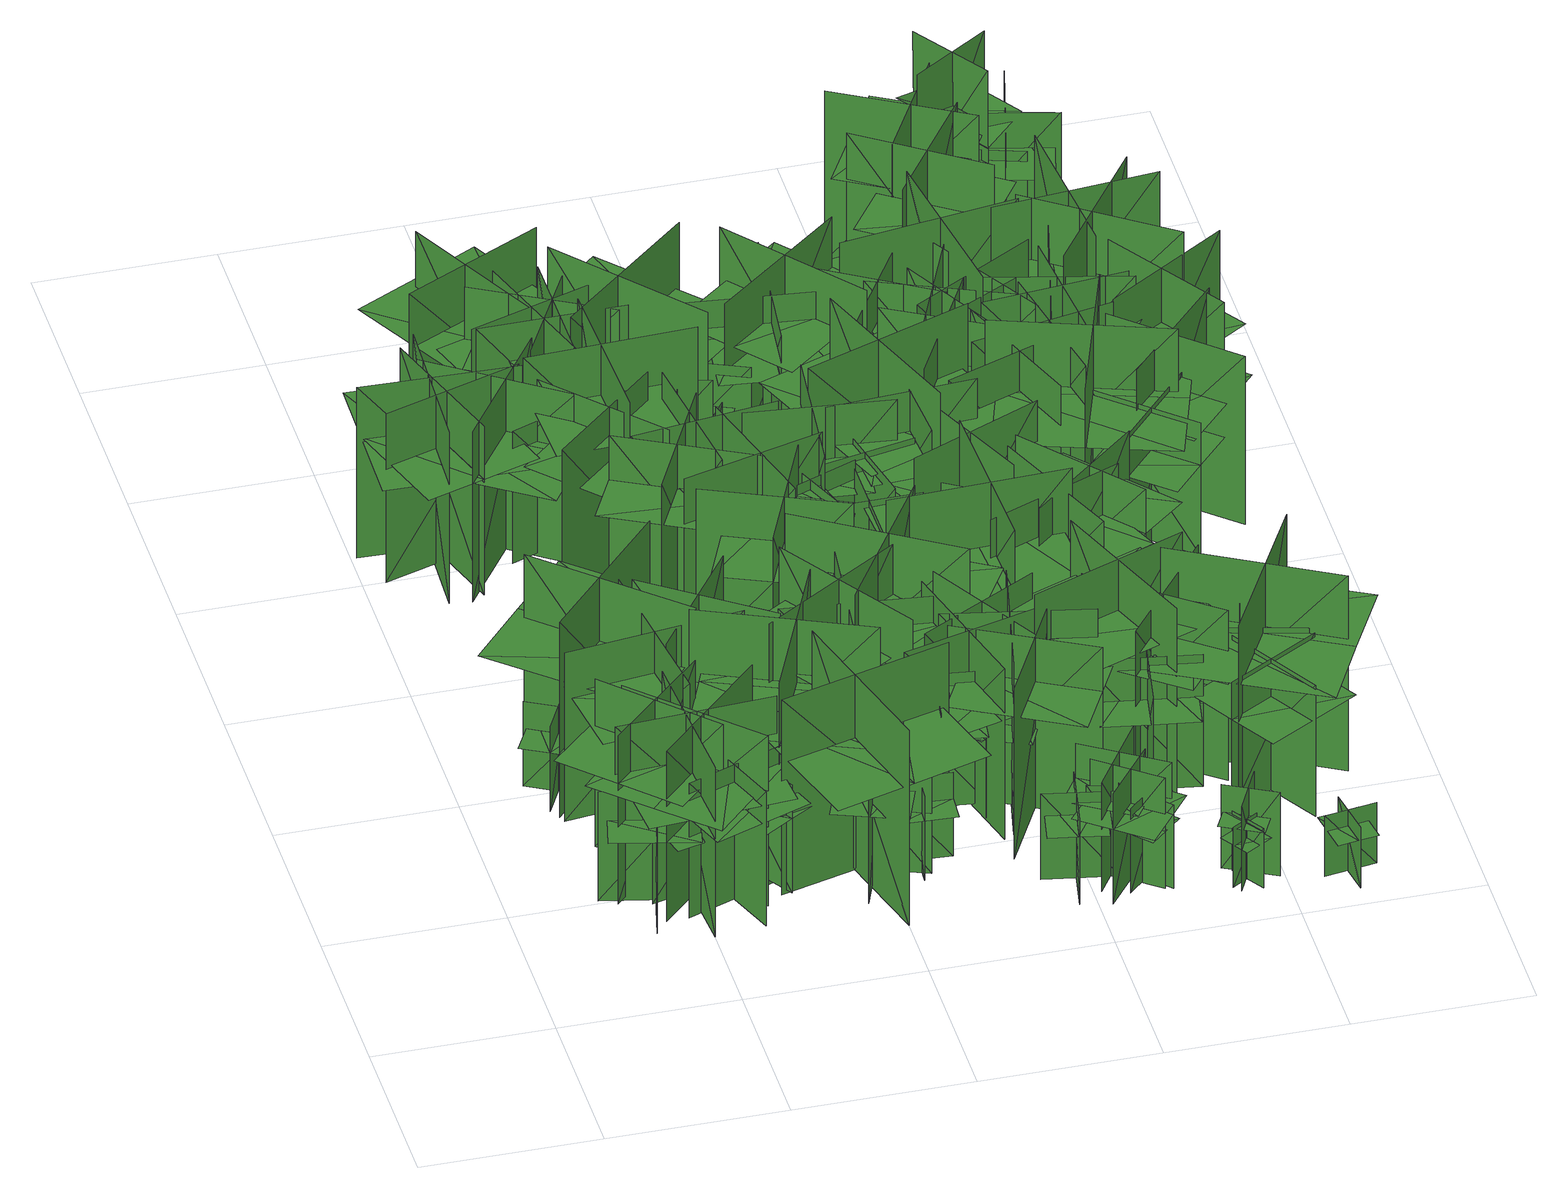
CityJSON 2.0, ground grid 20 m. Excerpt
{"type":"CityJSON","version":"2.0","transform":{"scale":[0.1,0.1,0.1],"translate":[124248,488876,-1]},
"CityObjects":{
"tree1":{"type":"SolitaryVegetationObject","geometry":[{"type":"MultiSurface","lod":"1","boundaries":[[[0,1,2]],[[0,2,3]],[[4,5,6]],[[4,6,7]],[[8,9,10]],[[8,10,11]],[[8,12,13]],[[8,13,9]]]}]},
"tree2":{"type":"SolitaryVegetationObject","geometry":[{"type":"MultiSurface","lod":"1","boundaries":[[[14,15,16]],[[14,16,17]],[[18,19,20]],[[18,20,21]],[[22,23,24]],[[22,24,25]],[[22,25,26]],[[22,26,27]]]}]},
"tree3":{"type":"SolitaryVegetationObject","geometry":[{"type":"MultiSurface","lod":"1","boundaries":[[[28,29,30]],[[28,30,31]],[[32,33,34]],[[32,34,35]],[[36,37,38]],[[36,38,39]],[[36,39,40]],[[36,40,41]]]}]},
"tree4":{"type":"SolitaryVegetationObject","geometry":[{"type":"MultiSurface","lod":"1","boundaries":[[[42,43,44]],[[42,44,45]],[[46,47,48]],[[46,48,49]],[[50,51,52]],[[50,52,53]],[[50,53,54]],[[50,54,55]]]}]},
"tree5":{"type":"SolitaryVegetationObject","geometry":[{"type":"MultiSurface","lod":"1","boundaries":[[[56,57,58]],[[56,58,59]],[[60,61,62]],[[60,62,63]],[[64,65,66]],[[64,66,67]],[[64,67,68]],[[64,68,69]]]}]},
"tree6":{"type":"SolitaryVegetationObject","geometry":[{"type":"MultiSurface","lod":"1","boundaries":[[[70,71,72]],[[70,72,73]],[[74,75,76]],[[74,76,77]],[[78,79,80]],[[78,80,81]],[[78,81,82]],[[78,82,83]]]}]},
"tree7":{"type":"SolitaryVegetationObject","geometry":[{"type":"MultiSurface","lod":"1","boundaries":[[[84,85,86]],[[84,86,87]],[[88,89,90]],[[88,90,91]],[[92,93,94]],[[92,94,95]],[[92,95,96]],[[92,96,97]]]}]},
"tree8":{"type":"SolitaryVegetationObject","geometry":[{"type":"MultiSurface","lod":"1","boundaries":[[[98,99,100]],[[98,100,101]],[[102,103,104]],[[102,104,105]],[[106,107,108]],[[106,108,109]],[[106,110,111]],[[106,111,107]]]}]},
"tree9":{"type":"SolitaryVegetationObject","geometry":[{"type":"MultiSurface","lod":"1","boundaries":[[[112,113,114]],[[112,114,115]],[[116,117,118]],[[116,118,119]],[[120,121,122]],[[120,122,123]],[[120,123,124]],[[120,124,125]]]}]},
"tree10":{"type":"SolitaryVegetationObject","geometry":[{"type":"MultiSurface","lod":"1","boundaries":[[[126,127,128]],[[126,128,129]],[[130,131,132]],[[130,132,133]],[[134,135,136]],[[134,136,137]],[[134,137,138]],[[134,138,139]]]}]},
"tree11":{"type":"SolitaryVegetationObject","geometry":[{"type":"MultiSurface","lod":"1","boundaries":[[[140,141,142]],[[140,142,143]],[[144,145,146]],[[144,146,147]],[[148,149,150]],[[148,150,151]],[[148,151,152]],[[148,152,153]]]}]},
"tree12":{"type":"SolitaryVegetationObject","geometry":[{"type":"MultiSurface","lod":"1","boundaries":[[[154,155,156]],[[154,156,157]],[[158,159,160]],[[158,160,161]],[[162,163,164]],[[162,164,165]],[[162,165,166]],[[162,166,167]]]}]},
"tree13":{"type":"SolitaryVegetationObject","geometry":[{"type":"MultiSurface","lod":"1","boundaries":[[[168,169,170]],[[168,170,171]],[[172,173,174]],[[172,174,175]],[[176,177,178]],[[176,178,179]],[[176,179,180]],[[176,180,181]]]}]},
"tree14":{"type":"SolitaryVegetationObject","geometry":[{"type":"MultiSurface","lod":"1","boundaries":[[[182,183,184]],[[182,184,185]],[[186,187,188]],[[186,188,189]],[[190,191,192]],[[190,192,193]],[[190,194,195]],[[190,195,191]]]}]},
"tree15":{"type":"SolitaryVegetationObject","geometry":[{"type":"MultiSurface","lod":"1","boundaries":[[[196,197,198]],[[196,198,199]],[[200,201,202]],[[200,202,203]],[[204,205,206]],[[204,206,207]],[[204,207,208]],[[204,208,209]]]}]},
"tree16":{"type":"SolitaryVegetationObject","geometry":[{"type":"MultiSurface","lod":"1","boundaries":[[[210,211,212]],[[210,212,213]],[[214,215,216]],[[214,216,217]],[[218,219,220]],[[218,220,221]],[[218,221,222]],[[218,222,223]]]}]},
"tree17":{"type":"SolitaryVegetationObject","geometry":[{"type":"MultiSurface","lod":"1","boundaries":[[[224,225,226]],[[224,226,227]],[[228,229,230]],[[228,230,231]],[[232,233,234]],[[232,234,235]],[[232,236,237]],[[232,237,233]]]}]},
"tree18":{"type":"SolitaryVegetationObject","geometry":[{"type":"MultiSurface","lod":"1","boundaries":[[[238,239,240]],[[238,240,241]],[[242,243,244]],[[242,244,245]],[[246,247,248]],[[246,248,249]],[[246,249,250]],[[246,250,251]]]}]},
"tree19":{"type":"SolitaryVegetationObject","geometry":[{"type":"MultiSurface","lod":"1","boundaries":[[[252,253,254]],[[252,254,255]],[[256,257,258]],[[256,258,259]],[[260,261,262]],[[260,262,263]],[[260,264,265]],[[260,265,261]]]}]},
"tree20":{"type":"SolitaryVegetationObject","geometry":[{"type":"MultiSurface","lod":"1","boundaries":[[[266,267,268]],[[266,268,269]],[[270,271,272]],[[270,272,273]],[[274,275,276]],[[274,276,277]],[[274,277,278]],[[274,278,279]]]}]},
"tree21":{"type":"SolitaryVegetationObject","geometry":[{"type":"MultiSurface","lod":"1","boundaries":[[[280,281,282]],[[280,282,283]],[[284,285,286]],[[284,286,287]],[[288,289,290]],[[288,290,291]],[[288,291,292]],[[288,292,293]]]}]},
"tree22":{"type":"SolitaryVegetationObject","geometry":[{"type":"MultiSurface","lod":"1","boundaries":[[[294,295,296]],[[294,296,297]],[[298,299,300]],[[298,300,301]],[[302,303,304]],[[302,304,305]],[[302,305,306]],[[302,306,307]]]}]},
"tree23":{"type":"SolitaryVegetationObject","geometry":[{"type":"MultiSurface","lod":"1","boundaries":[[[308,309,310]],[[308,310,311]],[[312,313,314]],[[312,314,315]],[[316,317,318]],[[316,318,319]],[[316,319,320]],[[316,320,321]]]}]},
"tree24":{"type":"SolitaryVegetationObject","geometry":[{"type":"MultiSurface","lod":"1","boundaries":[[[322,323,324]],[[322,324,325]],[[326,327,328]],[[326,328,329]],[[330,331,332]],[[330,332,333]],[[330,333,334]],[[330,334,335]]]}]},
"tree25":{"type":"SolitaryVegetationObject","geometry":[{"type":"MultiSurface","lod":"1","boundaries":[[[336,337,338]],[[336,338,339]],[[340,341,342]],[[340,342,343]],[[344,345,346]],[[344,346,347]],[[344,347,348]],[[344,348,349]]]}]},
"tree26":{"type":"SolitaryVegetationObject","geometry":[{"type":"MultiSurface","lod":"1","boundaries":[[[350,351,352]],[[350,352,353]],[[354,355,356]],[[354,356,357]],[[358,359,360]],[[358,360,361]],[[358,362,363]],[[358,363,359]]]}]},
"tree27":{"type":"SolitaryVegetationObject","geometry":[{"type":"MultiSurface","lod":"1","boundaries":[[[364,365,366]],[[364,366,367]],[[368,369,370]],[[368,370,371]],[[372,373,374]],[[372,374,375]],[[372,376,377]],[[372,377,373]]]}]},
"tree28":{"type":"SolitaryVegetationObject","geometry":[{"type":"MultiSurface","lod":"1","boundaries":[[[378,379,380]],[[378,380,381]],[[382,383,384]],[[382,384,385]],[[386,387,388]],[[386,388,389]],[[386,389,390]],[[386,390,391]]]}]},
"tree29":{"type":"SolitaryVegetationObject","geometry":[{"type":"MultiSurface","lod":"1","boundaries":[[[392,393,394]],[[392,394,395]],[[396,397,398]],[[396,398,399]],[[400,401,402]],[[400,402,403]],[[400,404,405]],[[400,405,401]]]}]},
"tree30":{"type":"SolitaryVegetationObject","geometry":[{"type":"MultiSurface","lod":"1","boundaries":[[[406,407,408]],[[406,408,409]],[[410,411,412]],[[410,412,413]],[[414,415,416]],[[414,416,417]],[[414,418,419]],[[414,419,415]]]}]},
"tree31":{"type":"SolitaryVegetationObject","geometry":[{"type":"MultiSurface","lod":"1","boundaries":[[[420,421,422]],[[420,422,423]],[[424,425,426]],[[424,426,427]],[[428,429,430]],[[428,430,431]],[[428,432,433]],[[428,433,429]]]}]},
"tree32":{"type":"SolitaryVegetationObject","geometry":[{"type":"MultiSurface","lod":"1","boundaries":[[[434,435,436]],[[434,436,437]],[[438,439,440]],[[438,440,441]],[[442,443,444]],[[442,444,445]],[[442,445,446]],[[442,446,447]]]}]},
"tree33":{"type":"SolitaryVegetationObject","geometry":[{"type":"MultiSurface","lod":"1","boundaries":[[[448,449,450]],[[448,450,451]],[[452,453,454]],[[452,454,455]],[[456,457,458]],[[456,458,459]],[[456,460,461]],[[456,461,457]]]}]},
"tree34":{"type":"SolitaryVegetationObject","geometry":[{"type":"MultiSurface","lod":"1","boundaries":[[[462,463,464]],[[462,464,465]],[[466,467,468]],[[466,468,469]],[[470,471,472]],[[470,472,473]],[[470,474,475]],[[470,475,471]]]}]},
"tree35":{"type":"SolitaryVegetationObject","geometry":[{"type":"MultiSurface","lod":"1","boundaries":[[[476,477,478]],[[476,478,479]],[[480,481,482]],[[480,482,483]],[[484,485,486]],[[484,486,487]],[[484,487,488]],[[484,488,489]]]}]},
"tree36":{"type":"SolitaryVegetationObject","geometry":[{"type":"MultiSurface","lod":"1","boundaries":[[[490,491,492]],[[490,492,493]],[[494,495,496]],[[494,496,497]],[[498,499,500]],[[498,500,501]],[[498,501,502]],[[498,502,503]]]}]},
"tree37":{"type":"SolitaryVegetationObject","geometry":[{"type":"MultiSurface","lod":"1","boundaries":[[[504,505,506]],[[504,506,507]],[[508,509,510]],[[508,510,511]],[[512,513,514]],[[512,514,515]],[[512,516,517]],[[512,517,513]]]}]},
"tree38":{"type":"SolitaryVegetationObject","geometry":[{"type":"MultiSurface","lod":"1","boundaries":[[[518,519,520]],[[518,520,521]],[[522,523,524]],[[522,524,525]],[[526,527,528]],[[526,528,529]],[[526,529,530]],[[526,530,531]]]}]},
"tree39":{"type":"SolitaryVegetationObject","geometry":[{"type":"MultiSurface","lod":"1","boundaries":[[[532,533,534]],[[532,534,535]],[[536,537,538]],[[536,538,539]],[[540,541,542]],[[540,542,543]],[[540,543,544]],[[540,544,545]]]}]},
"tree40":{"type":"SolitaryVegetationObject","geometry":[{"type":"MultiSurface","lod":"1","boundaries":[[[546,547,548]],[[546,548,549]],[[550,551,552]],[[550,552,553]],[[554,555,556]],[[554,556,557]],[[554,557,558]],[[554,558,559]]]}]},
"tree41":{"type":"SolitaryVegetationObject","geometry":[{"type":"MultiSurface","lod":"1","boundaries":[[[560,561,562]],[[560,562,563]],[[564,565,566]],[[564,566,567]],[[568,569,570]],[[568,570,571]],[[568,571,572]],[[568,572,573]]]}]},
"tree42":{"type":"SolitaryVegetationObject","geometry":[{"type":"MultiSurface","lod":"1","boundaries":[[[574,575,576]],[[574,576,577]],[[578,579,580]],[[578,580,581]],[[582,583,584]],[[582,584,585]],[[582,586,587]],[[582,587,583]]]}]},
"tree43":{"type":"SolitaryVegetationObject","geometry":[{"type":"MultiSurface","lod":"1","boundaries":[[[588,589,590]],[[588,590,591]],[[592,593,594]],[[592,594,595]],[[596,597,598]],[[596,598,599]],[[596,599,600]],[[596,600,601]]]}]},
"tree44":{"type":"SolitaryVegetationObject","geometry":[{"type":"MultiSurface","lod":"1","boundaries":[[[602,603,604]],[[602,604,605]],[[606,607,608]],[[606,608,609]],[[610,611,612]],[[610,612,613]],[[610,613,614]],[[610,614,615]]]}]},
"tree45":{"type":"SolitaryVegetationObject","geometry":[{"type":"MultiSurface","lod":"1","boundaries":[[[616,617,618]],[[616,618,619]],[[620,621,622]],[[620,622,623]],[[624,625,626]],[[624,626,627]],[[624,628,629]],[[624,629,625]]]}]},
"tree46":{"type":"SolitaryVegetationObject","geometry":[{"type":"MultiSurface","lod":"1","boundaries":[[[630,631,632]],[[630,632,633]],[[634,635,636]],[[634,636,637]],[[638,639,640]],[[638,640,641]],[[638,641,642]],[[638,642,643]]]}]},
"tree47":{"type":"SolitaryVegetationObject","geometry":[{"type":"MultiSurface","lod":"1","boundaries":[[[644,645,646]],[[644,646,647]],[[648,649,650]],[[648,650,651]],[[652,653,654]],[[652,654,655]],[[652,655,656]],[[652,656,657]]]}]},
"tree48":{"type":"SolitaryVegetationObject","geometry":[{"type":"MultiSurface","lod":"1","boundaries":[[[658,659,660]],[[658,660,661]],[[662,663,664]],[[662,664,665]],[[666,667,668]],[[666,668,669]],[[666,669,670]],[[666,670,671]]]}]},
"tree49":{"type":"SolitaryVegetationObject","geometry":[{"type":"MultiSurface","lod":"1","boundaries":[[[672,673,674]],[[672,674,675]],[[676,677,678]],[[676,678,679]],[[680,681,682]],[[680,682,683]],[[680,684,685]],[[680,685,681]]]}]},
"tree50":{"type":"SolitaryVegetationObject","geometry":[{"type":"MultiSurface","lod":"1","boundaries":[[[686,687,688]],[[686,688,689]],[[690,691,692]],[[690,692,693]],[[694,695,696]],[[694,696,697]],[[694,697,698]],[[694,698,699]]]}]},
"tree51":{"type":"SolitaryVegetationObject","geometry":[{"type":"MultiSurface","lod":"1","boundaries":[[[700,701,702]],[[700,702,703]],[[704,705,706]],[[704,706,707]],[[708,709,710]],[[708,710,711]],[[708,712,713]],[[708,713,709]]]}]},
"tree52":{"type":"SolitaryVegetationObject","geometry":[{"type":"MultiSurface","lod":"1","boundaries":[[[714,715,716]],[[714,716,717]],[[718,719,720]],[[718,720,721]],[[722,723,724]],[[722,724,725]],[[722,725,726]],[[722,726,727]]]}]},
"tree53":{"type":"SolitaryVegetationObject","geometry":[{"type":"MultiSurface","lod":"1","boundaries":[[[728,729,730]],[[728,730,731]],[[732,733,734]],[[732,734,735]],[[736,737,738]],[[736,738,739]],[[736,740,741]],[[736,741,737]]]}]},
"tree54":{"type":"SolitaryVegetationObject","geometry":[{"type":"MultiSurface","lod":"1","boundaries":[[[742,743,744]],[[742,744,745]],[[746,747,748]],[[746,748,749]],[[750,751,752]],[[750,752,753]],[[750,753,754]],[[750,754,755]]]}]},
"tree55":{"type":"SolitaryVegetationObject","geometry":[{"type":"MultiSurface","lod":"1","boundaries":[[[756,757,758]],[[756,758,759]],[[760,761,762]],[[760,762,763]],[[764,765,766]],[[764,766,767]],[[764,767,768]],[[764,768,769]]]}]},
"tree56":{"type":"SolitaryVegetationObject","geometry":[{"type":"MultiSurface","lod":"1","boundaries":[[[770,771,772]],[[770,772,773]],[[774,775,776]],[[774,776,777]],[[778,779,780]],[[778,780,781]],[[778,781,782]],[[778,782,783]]]}]},
"tree57":{"type":"SolitaryVegetationObject","geometry":[{"type":"MultiSurface","lod":"1","boundaries":[[[784,785,786]],[[784,786,787]],[[788,789,790]],[[788,790,791]],[[792,793,794]],[[792,794,795]],[[792,795,796]],[[792,796,797]]]}]},
"tree58":{"type":"SolitaryVegetationObject","geometry":[{"type":"MultiSurface","lod":"1","boundaries":[[[798,799,800]],[[798,800,801]],[[802,803,804]],[[802,804,805]],[[806,807,808]],[[806,808,809]],[[806,809,810]],[[806,810,811]]]}]},
"tree59":{"type":"SolitaryVegetationObject","geometry":[{"type":"MultiSurface","lod":"1","boundaries":[[[812,813,814]],[[812,814,815]],[[816,817,818]],[[816,818,819]],[[820,821,822]],[[820,822,823]],[[820,824,825]],[[820,825,821]]]}]},
"tree60":{"type":"SolitaryVegetationObject","geometry":[{"type":"MultiSurface","lod":"1","boundaries":[[[826,827,828]],[[826,828,829]],[[830,831,832]],[[830,832,833]],[[834,835,836]],[[834,836,837]],[[834,838,839]],[[834,839,835]]]}]},
"tree61":{"type":"SolitaryVegetationObject","geometry":[{"type":"MultiSurface","lod":"1","boundaries":[[[840,841,842]],[[840,842,843]],[[844,845,846]],[[844,846,847]],[[848,849,850]],[[848,850,851]],[[848,852,853]],[[848,853,849]]]}]},
"tree62":{"type":"SolitaryVegetationObject","geometry":[{"type":"MultiSurface","lod":"1","boundaries":[[[854,855,856]],[[854,856,857]],[[858,859,860]],[[858,860,861]],[[862,863,864]],[[862,864,865]],[[862,865,866]],[[862,866,867]]]}]},
"tree63":{"type":"SolitaryVegetationObject","geometry":[{"type":"MultiSurface","lod":"1","boundaries":[[[868,869,870]],[[868,870,871]],[[872,873,874]],[[872,874,875]],[[876,877,878]],[[876,878,879]],[[876,879,880]],[[876,880,881]]]}]},
"tree64":{"type":"SolitaryVegetationObject","geometry":[{"type":"MultiSurface","lod":"1","boundaries":[[[882,883,884]],[[882,884,885]],[[886,887,888]],[[886,888,889]],[[890,891,892]],[[890,892,893]],[[890,894,895]],[[890,895,891]]]}]},
"tree65":{"type":"SolitaryVegetationObject","geometry":[{"type":"MultiSurface","lod":"1","boundaries":[[[896,897,898]],[[896,898,899]],[[900,901,902]],[[900,902,903]],[[904,905,906]],[[904,906,907]],[[904,907,908]],[[904,908,909]]]}]},
"tree66":{"type":"SolitaryVegetationObject","geometry":[{"type":"MultiSurface","lod":"1","boundaries":[[[910,911,912]],[[910,912,913]],[[914,915,916]],[[914,916,917]],[[918,919,920]],[[918,920,921]],[[918,921,922]],[[918,922,923]]]}]},
"tree67":{"type":"SolitaryVegetationObject","geometry":[{"type":"MultiSurface","lod":"1","boundaries":[[[924,925,926]],[[924,926,927]],[[928,929,930]],[[928,930,931]],[[932,933,934]],[[932,934,935]],[[932,935,936]],[[932,936,937]]]}]},
"tree68":{"type":"SolitaryVegetationObject","geometry":[{"type":"MultiSurface","lod":"1","boundaries":[[[938,939,940]],[[938,940,941]],[[942,943,944]],[[942,944,945]],[[946,947,948]],[[946,948,949]],[[946,950,951]],[[946,951,947]]]}]},
"tree69":{"type":"SolitaryVegetationObject","geometry":[{"type":"MultiSurface","lod":"1","boundaries":[[[952,953,954]],[[952,954,955]],[[956,957,958]],[[956,958,959]],[[960,961,962]],[[960,962,963]],[[960,963,964]],[[960,964,965]]]}]},
"tree70":{"type":"SolitaryVegetationObject","geometry":[{"type":"MultiSurface","lod":"1","boundaries":[[[966,967,968]],[[966,968,969]],[[970,971,972]],[[970,972,973]],[[974,975,976]],[[974,976,977]],[[974,977,978]],[[974,978,979]]]}]},
"tree71":{"type":"SolitaryVegetationObject","geometry":[{"type":"MultiSurface","lod":"1","boundaries":[[[980,981,982]],[[980,982,983]],[[984,985,986]],[[984,986,987]],[[988,989,990]],[[988,990,991]],[[988,992,993]],[[988,993,989]]]}]},
"tree72":{"type":"SolitaryVegetationObject","geometry":[{"type":"MultiSurface","lod":"1","boundaries":[[[994,995,996]],[[994,996,997]],[[998,999,1000]],[[998,1000,1001]],[[1002,1003,1004]],[[1002,1004,1005]],[[1002,1006,1007]],[[1002,1007,1003]]]}]},
"tree73":{"type":"SolitaryVegetationObject","geometry":[{"type":"MultiSurface","lod":"1","boundaries":[[[1008,1009,1010]],[[1008,1010,1011]],[[1012,1013,1014]],[[1012,1014,1015]],[[1016,1017,1018]],[[1016,1018,1019]],[[1016,1019,1020]],[[1016,1020,1021]]]}]},
"tree74":{"type":"SolitaryVegetationObject","geometry":[{"type":"MultiSurface","lod":"1","boundaries":[[[1022,1023,1024]],[[1022,1024,1025]],[[1026,1027,1028]],[[1026,1028,1029]],[[1030,1031,1032]],[[1030,1032,1033]],[[1030,1034,1035]],[[1030,1035,1031]]]}]},
"tree75":{"type":"SolitaryVegetationObject","geometry":[{"type":"MultiSurface","lod":"1","boundaries":[[[1036,1037,1038]],[[1036,1038,1039]],[[1040,1041,1042]],[[1040,1042,1043]],[[1044,1045,1046]],[[1044,1046,1047]],[[1044,1048,1049]],[[1044,1049,1045]]]}]},
"tree76":{"type":"SolitaryVegetationObject","geometry":[{"type":"MultiSurface","lod":"1","boundaries":[[[1050,1051,1052]],[[1050,1052,1053]],[[1054,1055,1056]],[[1054,1056,1057]],[[1058,1059,1060]],[[1058,1060,1061]],[[1058,1062,1063]],[[1058,1063,1059]]]}]},
"tree77":{"type":"SolitaryVegetationObject","geometry":[{"type":"MultiSurface","lod":"1","boundaries":[[[1064,1065,1066]],[[1064,1066,1067]],[[1068,1069,1070]],[[1068,1070,1071]],[[1072,1073,1074]],[[1072,1074,1075]],[[1072,1075,1076]],[[1072,1076,1077]]]}]},
"tree78":{"type":"SolitaryVegetationObject","geometry":[{"type":"MultiSurface","lod":"1","boundaries":[[[1078,1079,1080]],[[1078,1080,1081]],[[1082,1083,1084]],[[1082,1084,1085]],[[1086,1087,1088]],[[1086,1088,1089]],[[1086,1089,1090]],[[1086,1090,1091]]]}]},
"tree79":{"type":"SolitaryVegetationObject","geometry":[{"type":"MultiSurface","lod":"1","boundaries":[[[1092,1093,1094]],[[1092,1094,1095]],[[1096,1097,1098]],[[1096,1098,1099]],[[1100,1101,1102]],[[1100,1102,1103]],[[1100,1104,1105]],[[1100,1105,1101]]]}]},
"tree80":{"type":"SolitaryVegetationObject","geometry":[{"type":"MultiSurface","lod":"1","boundaries":[[[1106,1107,1108]],[[1106,1108,1109]],[[1110,1111,1112]],[[1110,1112,1113]],[[1114,1115,1116]],[[1114,1116,1117]],[[1114,1117,1118]],[[1114,1118,1119]]]}]},
"tree81":{"type":"SolitaryVegetationObject","geometry":[{"type":"MultiSurface","lod":"1","boundaries":[[[1120,1121,1122]],[[1120,1122,1123]],[[1124,1125,1126]],[[1124,1126,1127]],[[1128,1129,1130]],[[1128,1130,1131]],[[1128,1131,1132]],[[1128,1132,1133]]]}]},
"tree82":{"type":"SolitaryVegetationObject","geometry":[{"type":"MultiSurface","lod":"1","boundaries":[[[1134,1135,1136]],[[1134,1136,1137]],[[1138,1139,1140]],[[1138,1140,1141]],[[1142,1143,1144]],[[1142,1144,1145]],[[1142,1145,1146]],[[1142,1146,1147]]]}]},
"tree83":{"type":"SolitaryVegetationObject","geometry":[{"type":"MultiSurface","lod":"1","boundaries":[[[1148,1149,1150]],[[1148,1150,1151]],[[1152,1153,1154]],[[1152,1154,1155]],[[1156,1157,1158]],[[1156,1158,1159]],[[1156,1159,1160]],[[1156,1160,1161]]]}]},
"tree84":{"type":"SolitaryVegetationObject","geometry":[{"type":"MultiSurface","lod":"1","boundaries":[[[1162,1163,1164]],[[1162,1164,1165]],[[1166,1167,1168]],[[1166,1168,1169]],[[1170,1171,1172]],[[1170,1172,1173]],[[1170,1173,1174]],[[1170,1174,1175]]]}]},
"tree85":{"type":"SolitaryVegetationObject","geometry":[{"type":"MultiSurface","lod":"1","boundaries":[[[1176,1177,1178]],[[1176,1178,1179]],[[1180,1181,1182]],[[1180,1182,1183]],[[1184,1185,1186]],[[1184,1186,1187]],[[1184,1187,1188]],[[1184,1188,1189]]]}]},
"tree86":{"type":"SolitaryVegetationObject","geometry":[{"type":"MultiSurface","lod":"1","boundaries":[[[1190,1191,1192]],[[1190,1192,1193]],[[1194,1195,1196]],[[1194,1196,1197]],[[1198,1199,1200]],[[1198,1200,1201]],[[1198,1201,1202]],[[1198,1202,1203]]]}]},
"tree87":{"type":"SolitaryVegetationObject","geometry":[{"type":"MultiSurface","lod":"1","boundaries":[[[1204,1205,1206]],[[1204,1206,1207]],[[1208,1209,1210]],[[1208,1210,1211]],[[1212,1213,1214]],[[1212,1214,1215]],[[1212,1215,1216]],[[1212,1216,1217]]]}]},
"tree88":{"type":"SolitaryVegetationObject","geometry":[{"type":"MultiSurface","lod":"1","boundaries":[[[1218,1219,1220]],[[1218,1220,1221]],[[1222,1223,1224]],[[1222,1224,1225]],[[1226,1227,1228]],[[1226,1228,1229]],[[1226,1229,1230]],[[1226,1230,1231]]]}]},
"tree89":{"type":"SolitaryVegetationObject","geometry":[{"type":"MultiSurface","lod":"1","boundaries":[[[1232,1233,1234]],[[1232,1234,1235]],[[1236,1237,1238]],[[1236,1238,1239]],[[1240,1241,1242]],[[1240,1242,1243]],[[1240,1243,1244]],[[1240,1244,1245]]]}]},
"tree90":{"type":"SolitaryVegetationObject","geometry":[{"type":"MultiSurface","lod":"1","boundaries":[[[1246,1247,1248]],[[1246,1248,1249]],[[1250,1251,1252]],[[1250,1252,1253]],[[1254,1255,1256]],[[1254,1256,1257]],[[1254,1257,1258]],[[1254,1258,1259]]]}]},
"tree91":{"type":"SolitaryVegetationObject","geometry":[{"type":"MultiSurface","lod":"1","boundaries":[[[1260,1261,1262]],[[1260,1262,1263]],[[1264,1265,1266]],[[1264,1266,1267]],[[1268,1269,1270]],[[1268,1270,1271]],[[1268,1271,1272]],[[1268,1272,1273]]]}]},
"tree92":{"type":"SolitaryVegetationObject","geometry":[{"type":"MultiSurface","lod":"1","boundaries":[[[1274,1275,1276]],[[1274,1276,1277]],[[1278,1279,1280]],[[1278,1280,1281]],[[1282,1283,1284]],[[1282,1284,1285]],[[1282,1285,1286]],[[1282,1286,1287]]]}]},
"tree93":{"type":"SolitaryVegetationObject","geometry":[{"type":"MultiSurface","lod":"1","boundaries":[[[1288,1289,1290]],[[1288,1290,1291]],[[1292,1293,1294]],[[1292,1294,1295]],[[1296,1297,1298]],[[1296,1298,1299]],[[1296,1299,1300]],[[1296,1300,1301]]]}]},
"tree94":{"type":"SolitaryVegetationObject","geometry":[{"type":"MultiSurface","lod":"1","boundaries":[[[1302,1303,1304]],[[1302,1304,1305]],[[1306,1307,1308]],[[1306,1308,1309]],[[1310,1311,1312]],[[1310,1312,1313]],[[1310,1314,1315]],[[1310,1315,1311]]]}]},
"tree95":{"type":"SolitaryVegetationObject","geometry":[{"type":"MultiSurface","lod":"1","boundaries":[[[1316,1317,1318]],[[1316,1318,1319]],[[1320,1321,1322]],[[1320,1322,1323]],[[1324,1325,1326]],[[1324,1326,1327]],[[1324,1327,1328]],[[1324,1328,1329]]]}]},
"tree96":{"type":"SolitaryVegetationObject","geometry":[{"type":"MultiSurface","lod":"1","boundaries":[[[1330,1331,1332]],[[1330,1332,1333]],[[1334,1335,1336]],[[1334,1336,1337]],[[1338,1339,1340]],[[1338,1340,1341]],[[1338,1341,1342]],[[1338,1342,1343]]]}]},
"tree97":{"type":"SolitaryVegetationObject","geometry":[{"type":"MultiSurface","lod":"1","boundaries":[[[1344,1345,1346]],[[1344,1346,1347]],[[1348,1349,1350]],[[1348,1350,1351]],[[1352,1353,1354]],[[1352,1354,1355]],[[1352,1355,1356]],[[1352,1356,1357]]]}]},
"tree98":{"type":"SolitaryVegetationObject","geometry":[{"type":"MultiSurface","lod":"1","boundaries":[[[1358,1359,1360]],[[1358,1360,1361]],[[1362,1363,1364]],[[1362,1364,1365]],[[1366,1367,1368]],[[1366,1368,1369]],[[1366,1369,1370]],[[1366,1370,1371]]]}]},
"tree99":{"type":"SolitaryVegetationObject","geometry":[{"type":"MultiSurface","lod":"1","boundaries":[[[1372,1373,1374]],[[1372,1374,1375]],[[1376,1377,1378]],[[1376,1378,1379]],[[1380,1381,1382]],[[1380,1382,1383]],[[1380,1383,1384]],[[1380,1384,1385]]]}]},
"tree100":{"type":"SolitaryVegetationObject","geometry":[{"type":"MultiSurface","lod":"1","boundaries":[[[1386,1387,1388]],[[1386,1388,1389]],[[1390,1391,1392]],[[1390,1392,1393]],[[1394,1395,1396]],[[1394,1396,1397]],[[1394,1397,1398]],[[1394,1398,1399]]]}]},
"tree101":{"type":"SolitaryVegetationObject","geometry":[{"type":"MultiSurface","lod":"1","boundaries":[[[1400,1401,1402]],[[1400,1402,1403]],[[1404,1405,1406]],[[1404,1406,1407]],[[1408,1409,1405]],[[1408,1405,1404]],[[1410,1411,1401]],[[1410,1401,1400]],[[1412,1413,1414]],[[1412,1414,1415]],[[1416,1417,1418]],[[1416,1418,1419]]]}]},
"tree102":{"type":"SolitaryVegetationObject","geometry":[{"type":"MultiSurface","lod":"1","boundaries":[[[1420,1421,1422]],[[1420,1422,1423]],[[1424,1425,1426]],[[1424,1426,1427]],[[1428,1429,1430]],[[1428,1430,1431]],[[1428,1431,1432]],[[1428,1432,1433]]]}]},
"tree103":{"type":"SolitaryVegetationObject","geometry":[{"type":"MultiSurface","lod":"1","boundaries":[[[1434,1435,1436]],[[1434,1436,1437]],[[1438,1439,1440]],[[1438,1440,1441]],[[1442,1443,1444]],[[1442,1444,1445]],[[1442,1446,1447]],[[1442,1447,1443]]]}]}
},
"vertices":[
[96,195,15],[200,172,15],[200,172,156],[96,195,156],[141,125,15],[165,228,15],[165,228,156],[141,125,156],[105,193,119],[200,172,119],[209,213,119],[114,234,119],[96,153,119],[191,131,119],
[168,244,22],[117,206,22],[117,206,131],[168,244,131],[126,250,22],[126,250,131],[164,199,131],[164,199,22],[128,248,96],[107,233,96],[137,192,96],[158,208,96],[179,223,96],[149,264,96],
[69,402,21],[141,363,21],[141,363,130],[69,402,130],[85,352,21],[85,352,130],[123,424,130],[123,424,21],[85,352,96],[115,336,96],[145,393,96],[115,409,96],[86,425,96],[55,368,96],
[115,282,20],[224,171,20],[224,171,236],[115,282,236],[113,179,20],[224,287,20],[224,287,236],[113,179,236],[113,179,175],[168,123,175],[278,232,175],[224,287,175],[170,342,175],[59,234,175],
[148,171,19],[249,198,19],[249,198,159],[148,171,159],[206,138,19],[206,138,159],[179,239,159],[179,239,19],[206,138,115],[249,149,115],[227,230,115],[185,219,115],[143,207,115],[164,127,115],
[197,101,17],[186,277,17],[186,277,236],[197,101,236],[290,206,17],[114,195,17],[114,195,236],[290,206,236],[209,113,165],[290,119,165],[276,295,165],[195,289,165],[114,282,165],[128,107,165],
[279,265,17],[155,140,17],[155,140,236],[279,265,236],[139,264,17],[264,140,17],[264,140,236],[139,264,236],[263,266,166],[204,322,166],[82,195,166],[141,139,166],[200,83,166],[322,210,166],
[302,189,15],[180,143,15],[180,143,188],[302,189,188],[208,231,15],[254,109,15],[254,109,188],[208,231,188],[291,185,143],[180,143,143],[198,95,143],[309,137,143],[273,233,143],[162,191,143],
[238,339,13],[89,475,13],[89,475,264],[238,339,264],[230,499,13],[95,350,13],[95,350,264],[230,499,264],[238,358,183],[300,428,183],[149,561,183],[87,491,183],[26,421,183],[176,288,183],
[182,448,19],[208,249,19],[208,249,236],[182,448,236],[96,334,19],[295,359,19],[295,359,236],[96,334,236],[104,335,176],[115,248,176],[298,271,176],[287,358,176],[275,445,176],[93,422,176],
[226,162,23],[315,218,23],[315,218,162],[226,162,162],[292,148,23],[292,148,162],[236,236,162],[236,236,23],[292,148,119],[329,171,119],[284,242,119],[247,218,119],[210,195,119],[255,124,119],
[23,791,15],[178,841,15],[178,841,232],[23,791,232],[116,744,15],[116,744,232],[66,899,232],[66,899,15],[116,744,164],[181,765,164],[141,889,164],[76,868,164],[11,847,164],[51,723,164],
[78,743,12],[85,919,12],[85,919,232],[78,743,232],[181,838,12],[5,844,12],[5,844,232],[181,838,232],[91,753,161],[173,752,161],[176,928,161],[94,929,161],[13,931,161],[10,755,161],
[203,326,14],[299,461,14],[299,461,233],[203,326,233],[331,349,14],[197,445,14],[197,445,233],[331,349,233],[211,338,176],[299,461,176],[246,499,176],[158,376,176],[264,300,176],[352,423,176],
[78,877,12],[222,776,12],[222,776,231],[78,877,231],[102,739,12],[203,883,12],[203,883,231],[102,739,231],[80,860,160],[34,793,160],[180,694,160],[226,762,160],[271,829,160],[125,928,160],
[229,332,18],[413,252,18],[413,252,269],[229,332,269],[287,183,18],[368,368,18],[368,368,269],[287,183,269],[235,314,188],[199,228,188],[385,151,188],[421,237,188],[456,323,188],[270,400,188],
[204,906,15],[98,902,15],[98,902,155],[204,906,155],[142,963,15],[146,857,15],[146,857,155],[142,963,155],[195,906,119],[98,902,119],[99,860,119],[196,864,119],[193,948,119],[96,944,119],
[397,69,18],[343,263,18],[343,263,269],[397,69,269],[475,208,18],[282,154,18],[282,154,269],[475,208,269],[407,85,188],[496,112,188],[439,304,188],[350,278,188],[261,251,188],[318,58,188],
[365,113,21],[403,212,21],[403,212,162],[365,113,162],[441,147,21],[342,186,21],[342,186,162],[441,147,162],[368,121,126],[403,212,126],[364,227,126],[329,136,126],[407,106,126],[442,197,126],
[278,835,16],[158,789,16],[158,789,186],[278,835,186],[203,868,16],[203,868,186],[249,749,186],[249,749,16],[203,868,133],[153,849,133],[190,753,133],[240,773,133],[289,792,133],[253,887,133],
[300,690,15],[190,810,15],[190,810,232],[300,690,232],[304,794,15],[304,794,232],[184,684,232],[184,684,15],[304,794,163],[258,844,163],[162,756,163],[208,706,163],[254,656,163],[350,744,163],
[430,132,25],[435,213,25],[435,213,133],[430,132,133],[469,166,25],[469,166,133],[388,172,133],[388,172,25],[469,166,99],[471,200,99],[406,204,99],[404,171,99],[402,137,99],[467,133,99],
[213,937,12],[133,1094,12],[133,1094,231],[213,937,231],[256,1070,12],[99,990,12],[99,990,231],[256,1070,231],[219,952,160],[291,990,160],[209,1146,160],[137,1108,160],[65,1070,160],[147,914,160],
[382,277,23],[433,299,23],[433,299,100],[382,277,100],[416,263,23],[395,314,23],[395,314,100],[416,263,100],[416,263,78],[442,274,78],[420,325,78],[395,314,78],[369,303,78],[391,252,78],
[193,1006,15],[243,851,15],[243,851,232],[193,1006,232],[146,912,15],[146,912,232],[301,963,232],[301,963,15],[146,912,164],[167,848,164],[291,888,164],[269,953,164],[248,1017,164],[125,977,164],
[305,294,13],[464,397,13],[464,397,263],[305,294,263],[451,264,13],[349,422,13],[349,422,263],[451,264,263],[319,303,199],[464,397,199],[423,460,199],[278,365,199],[359,240,199],[504,334,199],
[385,623,12],[238,698,12],[238,698,231],[385,623,231],[344,747,12],[269,600,12],[269,600,231],[344,747,231],[372,629,174],[238,698,174],[208,640,174],[343,571,174],[402,687,174],[268,756,174],
[241,838,15],[240,1001,15],[240,1001,232],[241,838,232],[314,913,15],[314,913,232],[151,912,232],[151,912,15],[314,913,164],[313,981,164],[183,980,164],[184,912,164],[184,844,164],[314,845,164],
[263,709,11],[256,898,11],[256,898,261],[263,709,261],[364,819,11],[175,812,11],[175,812,261],[364,819,261],[263,725,196],[256,898,196],[182,895,196],[188,722,196],[337,728,196],[331,901,196],
[495,338,14],[331,357,14],[331,357,233],[495,338,233],[413,439,14],[395,275,14],[395,275,233],[413,439,233],[481,339,177],[331,357,177],[324,292,177],[474,274,177],[489,404,177],[338,421,177],
[158,987,11],[303,908,11],[303,908,231],[158,987,231],[196,862,11],[275,1007,11],[275,1007,231],[196,862,231],[171,980,174],[303,908,174],[335,965,174],[202,1038,174],[139,923,174],[272,850,174],
[528,251,22],[402,268,22],[402,268,193],[528,251,193],[478,316,22],[478,316,193],[462,189,193],[462,189,22],[478,316,139],[425,323,139],[412,221,139],[465,215,139],[518,208,139],[531,309,139],
[423,712,12],[259,691,12],[259,691,231],[423,712,231],[319,791,12],[341,627,12],[341,627,231],[319,791,231],[409,710,174],[259,691,174],[268,626,174],[418,646,174],[400,775,174],[251,755,174],
[423,630,14],[357,479,14],[357,479,233],[423,630,233],[301,582,14],[453,516,14],[453,516,233],[301,582,233],[417,618,176],[357,479,176],[417,453,176],[477,591,176],[357,644,176],[297,505,176],
[306,678,16],[381,782,16],[381,782,187],[306,678,187],[387,692,16],[387,692,187],[283,767,187],[283,767,16],[387,692,133],[418,735,133],[335,795,133],[304,752,133],[273,709,133],[355,649,133],
[258,857,16],[381,822,16],[381,822,187],[258,857,187],[298,786,16],[298,786,187],[334,909,187],[334,909,16],[298,786,133],[349,771,133],[378,869,133],[326,884,133],[275,899,133],[247,801,133],
[357,717,13],[401,558,13],[401,558,232],[357,717,232],[294,603,13],[453,647,13],[453,647,232],[294,603,232],[361,703,175],[401,558,175],[464,575,175],[424,721,175],[298,686,175],[339,540,175],
[369,476,14],[539,368,14],[539,368,264],[369,476,264],[404,320,14],[512,490,14],[512,490,264],[404,320,264],[372,457,184],[324,378,184],[496,273,184],[544,352,184],[592,432,184],[421,537,184],
[333,669,17],[412,737,17],[412,737,156],[333,669,156],[400,664,17],[400,664,156],[331,743,156],[331,743,17],[400,664,112],[433,693,112],[378,756,112],[345,727,112],[312,699,112],[367,636,112],
[607,291,17],[437,245,17],[437,245,237],[607,291,237],[486,361,17],[531,191,17],[531,191,237],[486,361,237],[593,300,166],[571,378,166],[401,330,166],[424,252,166],[446,173,166],[615,221,166],
[381,843,10],[249,995,10],[249,995,260],[381,843,260],[392,1003,10],[241,870,10],[241,870,260],[392,1003,260],[384,862,179],[453,924,179],[318,1074,179],[249,1011,179],[180,949,179],[315,800,179],
[575,52,24],[590,134,24],[590,134,134],[575,52,134],[628,90,24],[547,105,24],[547,105,134],[628,90,134],[576,59,106],[590,134,106],[558,140,106],[544,65,106],[608,53,106],[622,128,106],
[495,336,18],[555,257,18],[555,257,157],[495,336,157],[486,270,18],[565,330,18],[565,330,157],[486,270,157],[486,270,118],[516,230,118],[595,291,118],[565,330,118],[535,370,118],[456,310,118],
[308,887,14],[426,837,14],[426,837,185],[308,887,185],[339,811,14],[339,811,185],[389,929,185],[389,929,14],[339,811,131],[388,790,131],[428,885,131],[379,905,131],[330,926,131],[290,832,131],
[498,328,19],[536,356,19],[536,356,82],[498,328,82],[535,323,19],[507,361,19],[507,361,82],[535,323,82],[501,331,66],[536,356,66],[525,371,66],[490,346,66],[512,316,66],[547,341,66],
[489,649,17],[370,601,17],[370,601,188],[489,649,188],[413,680,17],[413,680,188],[462,562,188],[462,562,17],[413,680,134],[363,660,134],[402,566,134],[452,586,134],[501,606,134],[462,701,134],
[584,259,19],[494,300,19],[494,300,157],[584,259,157],[561,321,19],[521,230,19],[521,230,157],[561,321,157],[561,321,119],[516,341,119],[475,250,119],[521,230,119],[566,210,119],[607,301,119],
[603,356,15],[468,280,15],[468,280,230],[603,356,230],[504,384,15],[580,249,15],[580,249,230],[504,384,230],[504,384,170],[436,346,170],[512,211,170],[580,249,170],[647,287,170],[571,422,170],
[493,281,17],[639,203,17],[639,203,236],[493,281,236],[532,156,17],[610,302,17],[610,302,236],[532,156,236],[506,275,180],[639,203,180],[670,261,180],[536,332,180],[475,217,180],[608,145,180],
[543,575,18],[415,574,18],[415,574,189],[543,575,189],[484,632,18],[484,632,189],[485,504,189],[485,504,18],[484,632,135],[431,632,135],[432,530,135],[485,530,135],[538,530,135],[538,633,135],
[543,201,14],[577,363,14],[577,363,233],[543,201,233],[652,274,14],[490,307,14],[490,307,233],[652,274,233],[546,215,177],[577,363,177],[513,377,177],[482,228,177],[610,202,177],[641,350,177],
[658,91,24],[597,109,24],[597,109,133],[658,91,133],[638,128,24],[638,128,133],[620,68,133],[620,68,24],[637,126,98],[612,133,98],[597,85,98],[623,77,98],[648,70,98],[663,118,98],
[602,112,22],[669,60,22],[669,60,164],[602,112,164],[610,47,22],[662,115,22],[662,115,164],[610,47,164],[610,47,118],[662,115,118],[626,143,118],[573,76,118],[647,18,118],[699,86,118],
[461,766,15],[445,604,15],[445,604,232],[461,766,232],[381,700,15],[381,700,232],[543,683,232],[543,683,15],[381,700,164],[374,632,164],[503,619,164],[510,687,164],[517,754,164],[387,767,164],
[660,155,25],[603,67,25],[603,67,165],[660,155,165],[594,141,25],[594,141,165],[682,84,165],[682,84,25],[594,141,121],[570,104,121],[640,59,121],[664,95,121],[688,132,121],[618,177,121],
[634,102,23],[677,56,23],[677,56,131],[634,102,131],[632,60,23],[632,60,131],[678,104,131],[678,104,23],[634,62,96],[652,43,96],[689,77,96],[671,97,96],[653,116,96],[616,81,96],
[559,672,16],[434,646,16],[434,646,187],[559,672,187],[490,717,16],[490,717,187],[517,591,187],[517,591,16],[490,717,133],[438,706,133],[459,606,133],[512,617,133],[564,628,133],[543,728,133],
[586,590,12],[593,389,12],[593,389,263],[586,590,263],[477,473,12],[678,480,12],[678,480,263],[477,473,263],[572,577,182],[479,572,182],[490,371,182],[582,376,182],[675,381,182],[665,582,182],
[473,989,9],[455,824,9],[455,824,229],[473,989,229],[372,906,9],[536,888,9],[536,888,229],[372,906,229],[471,975,172],[455,824,172],[520,817,172],[536,968,172],[406,982,172],[390,831,172],
[402,854,8],[548,974,8],[548,974,259],[402,854,259],[551,840,8],[431,986,8],[431,986,259],[551,840,259],[414,864,194],[548,974,194],[501,1031,194],[367,922,194],[462,806,194],[596,916,194],
[554,787,12],[564,622,12],[564,622,231],[554,787,231],[468,689,12],[633,699,12],[633,699,231],[468,689,231],[555,773,174],[564,622,174],[629,626,174],[620,777,174],[490,769,174],[499,618,174],
[753,227,19],[627,248,19],[627,248,189],[753,227,189],[705,293,19],[705,293,189],[684,167,189],[684,167,19],[705,293,135],[653,302,135],[636,201,135],[689,192,135],[741,184,135],[758,284,135],
[743,69,25],[767,31,25],[767,31,102],[743,69,102],[737,40,25],[737,40,102],[775,64,102],[775,64,25],[738,41,78],[748,25,78],[779,44,78],[769,60,78],[759,76,78],[728,57,78],
[585,276,11],[761,344,11],[761,344,262],[585,276,262],[722,216,11],[654,393,11],[654,393,262],[722,216,262],[600,282,197],[761,344,197],[734,414,197],[573,351,197],[627,212,197],[788,274,197],
[772,89,25],[744,32,25],[744,32,133],[772,89,133],[733,76,25],[733,76,133],[789,47,133],[789,47,25],[735,75,98],[723,51,98],[768,28,98],[780,52,98],[792,75,98],[747,98,98],
[579,644,10],[510,833,10],[510,833,261],[579,644,261],[646,789,10],[457,720,10],[457,720,261],[646,789,261],[588,660,180],[675,694,180],[602,882,180],[516,848,180],[429,815,180],[501,627,180],
[534,577,16],[683,643,16],[683,643,233],[534,577,233],[631,540,16],[631,540,233],[565,689,233],[565,689,16],[631,540,165],[693,567,165],[641,686,165],[579,659,165],[516,632,165],[569,512,165],
[656,620,14],[586,510,14],[586,510,186],[656,620,186],[556,597,14],[665,528,14],[665,528,186],[556,597,186],[650,611,142],[586,510,142],[629,483,142],[693,583,142],[606,638,142],[543,538,142],
[629,754,14],[516,746,14],[516,746,155],[629,754,155],[561,813,14],[569,700,14],[569,700,155],[561,813,155],[621,762,109],[617,814,109],[504,804,109],[508,752,109],[513,700,109],[626,710,109],
[669,293,15],[767,312,15],[767,312,154],[669,293,154],[724,256,15],[705,353,15],[705,353,154],[724,256,154],[724,256,115],[773,265,115],[754,363,115],[705,353,115],[656,344,115],[675,246,115],
[782,359,12],[681,228,12],[681,228,231],[782,359,231],[652,341,12],[783,240,12],[783,240,231],[652,341,231],[773,348,174],[681,228,174],[732,188,174],[825,308,174],[721,388,174],[629,268,174],
[634,576,11],[697,423,11],[697,423,231],[634,576,231],[584,455,11],[737,518,11],[737,518,231],[584,455,231],[639,563,174],[697,423,174],[757,448,174],[700,588,174],[579,538,174],[636,398,174],
[538,830,13],[624,969,13],[624,969,230],[538,830,230],[640,855,13],[640,855,230],[501,940,230],[501,940,13],[640,855,162],[675,913,162],[565,981,162],[529,923,162],[493,865,162],[604,797,162],
[647,594,11],[754,468,11],[754,468,230],[647,594,230],[638,463,11],[763,571,11],[763,571,230],[638,463,230],[656,583,173],[754,468,173],[804,511,173],[706,626,173],[606,541,173],[705,426,173],
[584,729,11],[664,874,11],[664,874,230],[584,729,230],[709,766,11],[564,846,11],[564,846,230],[709,766,230],[591,741,173],[664,874,173],[606,905,173],[534,772,173],[648,710,173],[721,842,173],
[865,7,24],[856,65,24],[856,65,102],[865,7,102],[892,45,24],[834,36,24],[834,36,102],[892,45,102],[864,12,82],[856,65,82],[833,62,82],[841,8,82],[887,15,82],[879,69,82],
[792,258,15],[854,152,15],[854,152,184],[792,258,184],[771,179,15],[876,241,15],[876,241,184],[771,179,184],[771,179,136],[802,127,136],[907,188,136],[876,241,136],[846,293,136],[741,232,136],
[878,248,12],[745,283,12],[745,283,185],[878,248,185],[823,343,12],[787,209,12],[787,209,185],[823,343,185],[873,259,129],[888,321,129],[754,355,129],[738,293,129],[723,231,129],[857,197,129],
[715,831,10],[562,895,10],[562,895,230],[715,831,230],[665,951,10],[600,799,10],[600,799,230],[665,951,230],[702,836,173],[562,895,173],[537,835,173],[676,776,173],[727,896,173],[588,955,173],
[733,326,9],[909,229,9],[909,229,260],[733,326,260],[777,173,9],[874,349,9],[874,349,260],[777,173,260],[737,308,179],[693,226,179],[871,132,179],[914,214,179],[958,296,179],[780,390,179],
[687,760,14],[611,904,14],[611,904,231],[687,760,231],[717,860,14],[717,860,231],[573,783,231],[573,783,14],[717,860,163],[685,920,163],[570,859,163],[602,799,163],[634,739,163],[749,800,163],
[713,663,15],[656,816,15],[656,816,232],[713,663,232],[756,759,15],[756,759,232],[603,701,232],[603,701,15],[756,759,163],[732,822,163],[610,776,163],[634,713,163],[658,649,163],[780,695,163],
[544,926,9],[743,955,9],[743,955,260],[544,926,260],[673,831,9],[643,1030,9],[643,1030,260],[673,831,260],[559,914,179],[574,822,179],[772,855,179],[757,947,179],[742,1038,179],[544,1006,179],
[745,921,14],[605,839,14],[605,839,231],[745,921,231],[644,947,14],[644,947,231],[726,806,231],[726,806,14],[644,947,163],[586,913,163],[651,801,163],[710,835,163],[769,869,163],[703,981,163],
[803,792,15],[643,761,15],[643,761,232],[803,792,232],[716,850,15],[716,850,232],[747,690,232],[747,690,15],[716,850,164],[649,837,164],[674,709,164],[740,722,164],[807,735,164],[783,863,164],
[656,755,11],[846,690,11],[846,690,262],[656,755,262],[726,611,11],[791,802,11],[791,802,262],[726,611,262],[663,737,181],[635,649,181],[826,587,181],[855,676,181],[883,764,181],[691,826,181],
[700,1015,14],[728,890,14],[728,890,185],[700,1015,185],[656,945,14],[656,945,185],[781,973,185],[781,973,14],[656,945,131],[668,893,131],[768,916,131],[756,968,131],[744,1020,131],[645,997,131],
[832,840,15],[670,825,15],[670,825,232],[832,840,232],[752,906,15],[752,906,232],[767,744,232],[767,744,15],[752,906,164],[684,900,164],[696,770,164],[764,777,164],[832,783,164],[819,913,164],
[678,868,15],[837,830,15],[837,830,232],[678,868,232],[733,779,15],[733,779,232],[771,938,232],[771,938,15],[733,779,163],[799,763,163],[830,890,163],[764,906,163],[698,922,163],[667,795,163],
[749,1051,15],[645,1036,15],[645,1036,154],[749,1051,154],[695,1091,15],[695,1091,154],[710,987,154],[710,987,15],[695,1091,110],[652,1084,110],[664,1001,110],[707,1008,110],[750,1014,110],[738,1097,110],
[771,618,16],[856,714,16],[856,714,187],[771,618,187],[853,623,16],[853,623,187],[757,708,187],[757,708,16],[853,623,133],[889,663,133],[812,731,133],[777,691,133],[741,651,133],[818,583,133],
[641,1039,13],[734,1173,13],[734,1173,230],[641,1039,230],[744,1058,13],[744,1058,230],[610,1150,230],[610,1150,13],[744,1058,161],[782,1114,161],[675,1188,161],[637,1132,161],[598,1076,161],[705,1002,161],
[793,711,16],[793,839,16],[793,839,187],[793,711,187],[850,770,16],[850,770,187],[723,770,187],[723,770,16],[850,770,133],[850,823,133],[748,823,133],[748,770,133],[748,716,133],[851,716,133],
[733,1265,9],[651,1121,9],[651,1121,228],[733,1265,228],[607,1230,9],[751,1148,9],[751,1148,228],[607,1230,228],[726,1253,171],[651,1121,171],[708,1089,171],[783,1221,171],[669,1285,171],[594,1154,171],
[790,773,16],[911,664,16],[911,664,233],[790,773,233],[796,669,16],[796,669,233],[905,789,233],[905,789,16],[796,669,165],[846,623,165],[933,720,165],[883,765,165],[833,811,165],[745,714,165],
[715,1097,13],[785,1008,13],[785,1008,154],[715,1097,154],[705,1007,13],[794,1077,13],[794,1077,154],[705,1007,154],[713,1086,108],[673,1053,108],[745,965,108],[785,999,108],[826,1032,108],[754,1119,108],
[742,960,13],[894,853,13],[894,853,262],[742,960,262],[763,843,13],[763,843,262],[870,995,262],[870,995,13],[763,843,183],[826,798,183],[912,919,183],[849,964,183],[786,1009,183],[700,888,183],
[712,946,13],[897,963,13],[897,963,261],[712,946,261],[804,870,13],[804,870,261],[787,1056,261],[787,1056,13],[804,870,183],[881,878,183],[867,1026,183],[790,1018,183],[713,1011,183],[727,863,183],
[825,899,15],[914,762,15],[914,762,232],[825,899,232],[804,796,15],[804,796,232],[941,885,232],[941,885,15],[804,796,163],[841,740,163],[950,811,163],[913,867,163],[876,924,163],[767,853,163],
[770,1238,13],[738,1138,13],[738,1138,152],[770,1238,152],[711,1207,13],[711,1207,152],[810,1175,152],[810,1175,13],[711,1207,108],[697,1166,108],[777,1140,108],[790,1181,108],[804,1223,108],[724,1249,108],
[713,1268,64],[770,1182,64],[769,1181,259],[711,1267,259],[697,1192,64],[783,1249,64],[783,1249,259],[696,1192,259],[696,1192,13],[783,1249,13],[711,1267,13],[769,1181,13],[712,1268,159],[769,1181,159],[813,1210,178],[756,1297,178],[761,1193,190],[718,1258,190],[685,1236,200],[729,1171,200],
[811,1015,14],[873,903,14],[873,903,185],[811,1015,185],[788,936,14],[788,936,185],[900,998,185],[900,998,14],[788,936,131],[814,889,131],[904,939,131],[878,985,131],[852,1032,131],[762,982,131],
[811,1275,12],[780,1149,12],[780,1149,184],[811,1275,184],[724,1221,12],[850,1190,12],[850,1190,184],[724,1221,184],[809,1264,139],[780,1149,139],[830,1136,139],[859,1251,139],[759,1276,139],[730,1161,139]
]}
